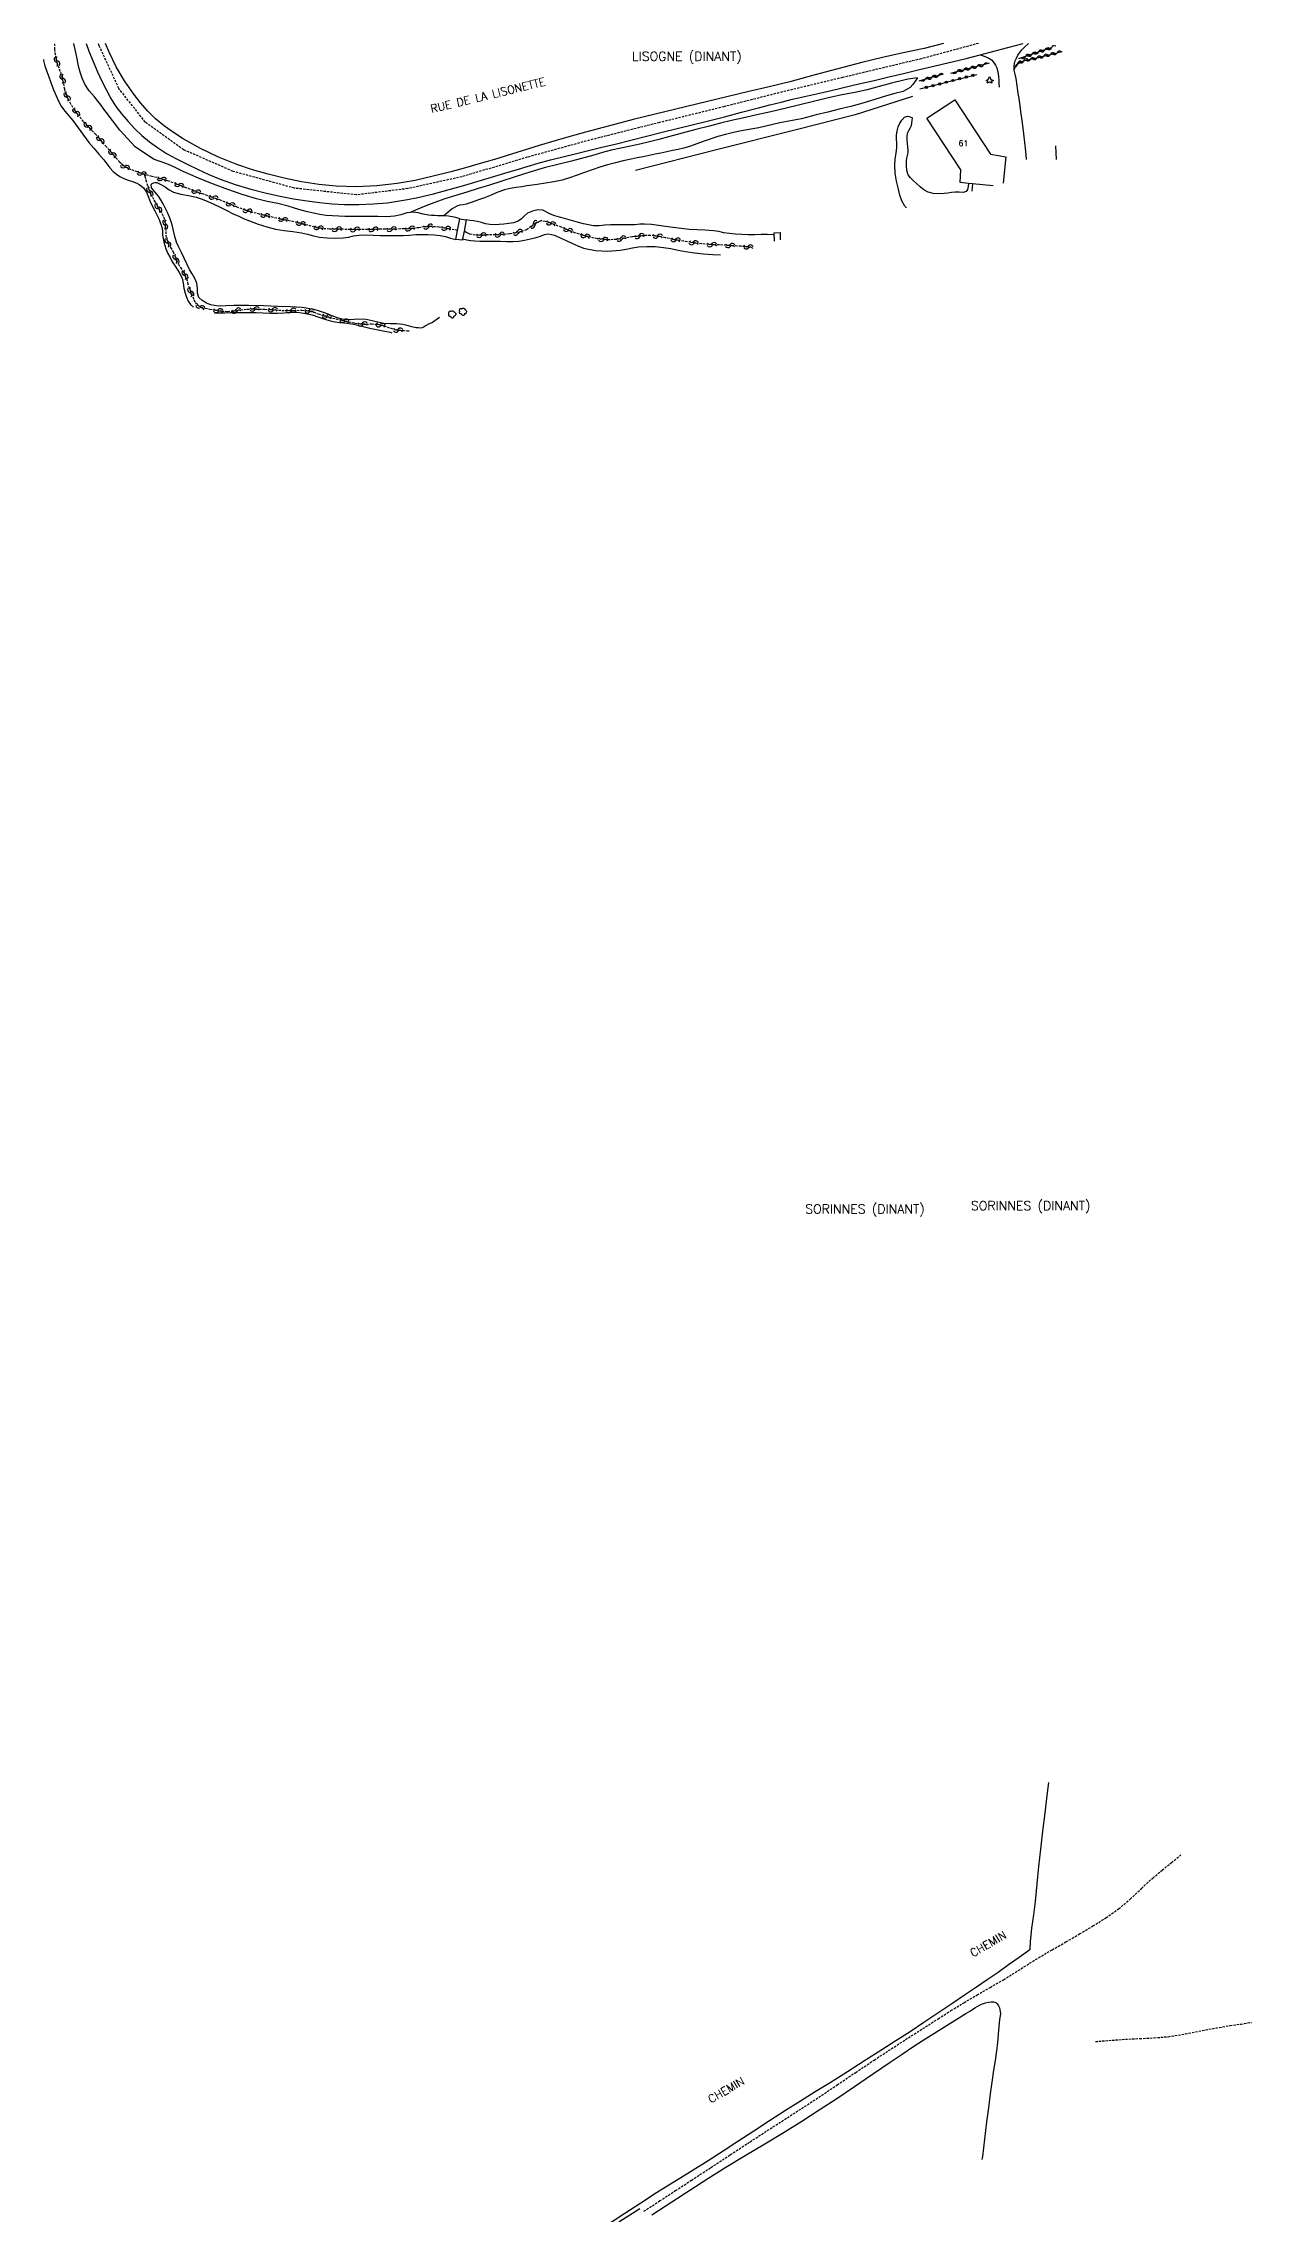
# Model space of a CAD drawing. Header units: millimetres. Extents: x 192000 to 193000, y 106000 to 107000.
# Drawn here: x 192301.9 to 192566.2, y 106525.3 to 107000 of the extents above; entities that cross this region are included whole.
import ezdxf
from ezdxf.enums import TextEntityAlignment as Align

# ---------------------------------------------------------------- set-up
doc = ezdxf.new("R2010")
doc.units = ezdxf.units.MM
doc.linetypes.add('DASHED', pattern=[0.75, 0.5, -0.25])
doc.layers.get('0').update_dxf_attribs({"linetype": 'CONTINUOUS'})
for name, color, linetype in [('W0001', 6, 'DASHED'), ('W0008', 7, 'CONTINUOUS'), ('W0017', 7, 'CONTINUOUS'), ('W0070', 7, 'DASHED'), ('W0071', 7, 'CONTINUOUS'), ('W0101', 7, 'CONTINUOUS'), ('W0120', 7, 'CONTINUOUS'), ('W0211', 2, 'CONTINUOUS'), ('W0214', 2, 'CONTINUOUS'), ('W0300', 7, 'CONTINUOUS'), ('W0303', 7, 'CONTINUOUS'), ('W0310', 3, 'CONTINUOUS'), ('W0323', 7, 'CONTINUOUS'), ('W0330', 7, 'CONTINUOUS'), ('W0501', 5, 'DASHED'), ('W0510', 5, 'CONTINUOUS'), ('W0980', 7, 'CONTINUOUS'), ('W0989', 7, 'CONTINUOUS'), ('W0991', 7, 'CONTINUOUS')]:
    doc.layers.add(name, color=color, linetype=linetype)
doc.styles.get("Standard").update_dxf_attribs({"font": 'romans.shx', "width": 0.85})

# ---------------------------------------------------------------- blocks, each defined once
blk = doc.blocks.new('T303')
for p, q in [((-0.77, 0), (-0.28, 0.21)), ((-0.28, -0.21), (-0.77, 0)), ((-0.28, 0.21), (0, 0.83)), ((0, 0.83), (0.28, 0.21)), ((0.28, 0.21), (0.83, 0)), ((0.83, 0), (0.28, -0.21)), ((-0.49, -0.63), (-0.28, -0.21)), ((0, -0.35), (-0.49, -0.63)), ((0.56, -0.63), (0, -0.35)), ((0.28, -0.21), (0.56, -0.63))]:
    blk.add_line(p, q)
blk = doc.blocks.new('T300')
for p, q in [((-0.8, 0.51), (-0.86, 0.34)), ((-0.86, 0.34), (-0.86, 0.17)), ((-0.86, 0.17), (-0.74, 0.06)), ((-0.69, 0.63), (-0.8, 0.51)), ((-0.8, -0.06), (-0.74, 0.06)), ((-0.74, 0.06), (-0.69, 0.11)), ((-0.57, 0.69), (-0.69, 0.63)), ((-0.46, 0.69), (-0.57, 0.69)), ((-0.29, 0.63), (-0.46, 0.69)), ((-0.29, 0.63), (-0.17, 0.74)), ((-0.23, 0.57), (-0.29, 0.63)), ((-0.17, 0.74), (-0.06, 0.8)), ((-0.06, 0.8), (0.06, 0.8)), ((0.06, 0.8), (0.23, 0.74)), ((0.23, 0.74), (0.34, 0.63)), ((0.34, 0.63), (0.4, 0.51)), ((0.46, 0.46), (0.34, 0.46)), ((0.4, 0.51), (0.4, 0.46)), ((0.57, 0.4), (0.46, 0.46)), ((0.57, 0.4), (0.69, 0.29)), ((0.69, 0.29), (0.74, 0.17)), ((0.74, 0.06), (0.69, -0.17)), ((0.74, 0.17), (0.74, 0.06)), ((-0.8, -0.17), (-0.8, -0.06)), ((-0.8, -0.23), (-0.8, -0.17)), ((-0.74, -0.34), (-0.8, -0.23)), ((-0.69, -0.4), (-0.74, -0.34)), ((-0.51, -0.46), (-0.69, -0.4)), ((-0.4, -0.46), (-0.51, -0.46)), ((-0.4, -0.46), (-0.34, -0.46)), ((-0.34, -0.46), (-0.34, -0.4)), ((-0.34, -0.51), (-0.34, -0.46)), ((-0.29, -0.63), (-0.34, -0.51)), ((-0.17, -0.74), (-0.29, -0.63)), ((-0.06, -0.8), (-0.17, -0.74)), ((0.06, -0.8), (-0.06, -0.8)), ((0.17, -0.74), (0.06, -0.8)), ((0.23, -0.69), (0.17, -0.74)), ((0.29, -0.46), (0.23, -0.46)), ((0.29, -0.63), (0.23, -0.69)), ((0.46, -0.4), (0.29, -0.46)), ((0.34, -0.51), (0.29, -0.63)), ((0.34, -0.51), (0.34, -0.46)), ((0.57, -0.34), (0.46, -0.4)), ((0.63, -0.29), (0.57, -0.34)), ((0.69, -0.17), (0.63, -0.29))]:
    blk.add_line(p, q)
blk = doc.blocks.new('t323o')
at = {"color": 0, "linetype": 'Continuous'}
for radius in [0.25, 0.15]:
    blk.add_circle((0, 0), radius, dxfattribs=at)
blk = doc.blocks.new('t310o')
at = {"color": 0, "linetype": 'Continuous'}
for centre, start, end in [((-0.5, 0.38), 216.8699, 323.1304), ((0.5, -0.37), 36.8699, 143.1303)]:
    blk.add_arc(centre, 0.625, start, end, dxfattribs=at)
blk = doc.blocks.new('t500o')
at = {"color": 0, "linetype": 'Continuous'}
for centre, start, end in [((-0.5, 0.625), 216.8699, 323.1301), ((0.5, -0.125), 36.8699, 143.1301), ((0.5, -0.625), 36.8699, 143.1301), ((-0.5, 0.125), 216.8699, 323.1301)]:
    blk.add_arc(centre, 0.625, start, end, dxfattribs=at)

msp = doc.modelspace()

# ---------------------------------------------------------------- linework, layer by layer
at = {"layer": 'W0001'}
msp.add_lwpolyline([(192506.45, 107000), (192493.94, 106996.63), (192476.75, 106992.54), (192462.82, 106989.2), (192450.78, 106986.15), (192436.67, 106982.68), (192421.39, 106978.84), (192407.76, 106975.1), (192393.48, 106970.84), (192381.64, 106968.24), (192370.4, 106966.86), (192356.85, 106968.33), (192343.4, 106972.01), (192332.59, 106976.74), (192324.2, 106982.79), (192318.42, 106990.15), (192314.14, 106999.44), (192313.94, 107000)], dxfattribs=at)
at = {"layer": 'W0008'}
for points in [[(192311.26, 107000), (192311.88, 106998.29), (192312.77, 106996.03), (192313.73, 106993.79), (192314.77, 106991.59), (192315.71, 106989.76), (192316.7, 106987.96), (192317.79, 106986.23), (192319.06, 106984.53), (192320.44, 106982.9), (192321.91, 106981.35), (192323.47, 106979.88), (192325.12, 106978.5), (192326.84, 106977.23), (192328.88, 106975.93), (192331.02, 106974.76), (192333.19, 106973.65), (192335.61, 106972.47), (192338.07, 106971.36), (192340.56, 106970.34), (192343.9, 106969.15), (192347.3, 106968.12), (192350.73, 106967.23), (192353.68, 106966.58), (192356.64, 106966.03), (192359.62, 106965.57), (192362.34, 106965.21), (192365.07, 106964.94), (192367.81, 106964.78), (192370.93, 106964.76), (192374.06, 106964.88), (192377.17, 106965.16), (192379.38, 106965.48), (192381.59, 106965.87), (192383.79, 106966.32), (192387.25, 106967.13), (192390.68, 106968.07), (192394.11, 106969), (192397.03, 106969.89), (192399.95, 106970.77), (192402.87, 106971.65), (192405.3, 106972.37), (192407.74, 106973.09), (192410.18, 106973.78), (192412.86, 106974.5), (192415.56, 106975.18), (192418.25, 106975.86), (192421.17, 106976.57), (192424.1, 106977.27), (192427.02, 106977.97), (192430.44, 106978.84), (192433.85, 106979.72), (192437.27, 106980.59), (192440.56, 106981.38), (192443.86, 106982.17), (192447.15, 106982.98), (192450.89, 106983.94), (192454.64, 106984.94), (192458.38, 106985.93), (192460.86, 106986.55), (192463.34, 106987.17), (192465.82, 106987.77), (192468.43, 106988.38), (192471.03, 106988.97), (192473.64, 106989.57), (192476.97, 106990.35), (192480.3, 106991.13), (192483.64, 106991.92), (192486.85, 106992.68), (192490.06, 106993.44), (192493.27, 106994.21)], [(192494.56, 106998.92), (192490.02, 106997.91), (192485.48, 106996.9), (192480.95, 106995.83), (192475.69, 106994.46), (192470.45, 106993.02), (192465.2, 106991.63), (192460.71, 106990.53), (192456.21, 106989.46), (192451.7, 106988.39), (192444.78, 106986.72), (192437.86, 106985.05), (192430.96, 106983.32), (192425.73, 106981.96), (192420.51, 106980.57), (192415.3, 106979.11), (192410.4, 106977.64), (192405.51, 106976.12), (192400.61, 106974.63), (192397.44, 106973.71), (192394.26, 106972.8), (192391.07, 106971.94), (192387.17, 106970.94), (192383.24, 106970.01), (192379.29, 106969.32), (192374.86, 106968.85), (192370.4, 106968.66), (192365.95, 106968.78), (192362.14, 106969.15), (192358.35, 106969.75), (192354.59, 106970.52), (192351.1, 106971.37), (192347.64, 106972.37), (192344.24, 106973.53), (192340.21, 106975.15), (192336.27, 106977.02), (192332.5, 106979.16), (192330.41, 106980.5), (192328.38, 106981.93), (192326.47, 106983.49), (192324.76, 106985.18), (192323.17, 106987), (192321.68, 106988.89), (192319.66, 106991.8), (192317.86, 106994.88), (192316.29, 106998.06), (192315.53, 107000)], [(192493.27, 106994.21), (192498.52, 106995.47), (192503.78, 106996.73), (192506.83, 106997.5), (192509.02, 106998.05), (192512.89, 106999.09), (192516.21, 107000)], [(192498.84, 107000), (192494.56, 106998.92)]]:
    msp.add_lwpolyline(points, dxfattribs=at)
at = {"layer": 'W0017'}
for points in [[(192506.83, 106997.5), (192507.7, 106997.19), (192508.57, 106996.88), (192509.31, 106996.43), (192509.78, 106995.9), (192510.16, 106995.27), (192510.46, 106994.62), (192510.64, 106994), (192510.74, 106993.36), (192510.83, 106992.72), (192510.89, 106991.97), (192510.93, 106991.22), (192510.96, 106990.46)], [(192516.99, 106974.59), (192516.8, 106976.46), (192516.61, 106978.34), (192516.39, 106980.2), (192516.09, 106982.64), (192515.75, 106985.08), (192515.41, 106987.51), (192515.18, 106989.13), (192514.95, 106990.74), (192514.7, 106992.35), (192514.5, 106993.24), (192514.29, 106994.12), (192514.24, 106994.99), (192514.35, 106995.6), (192514.52, 106996.2), (192514.76, 106996.78), (192515.1, 106997.41), (192515.52, 106998), (192515.98, 106998.57), (192516.59, 106999.23), (192517.25, 106999.84), (192517.41, 107000)]]:
    msp.add_lwpolyline(points, dxfattribs=at)
at = {"layer": 'W0070'}
for points in [[(192433.25, 106525.8), (192436.72, 106528.06), (192440.19, 106530.32), (192443.66, 106532.59), (192447.94, 106535.39), (192452.21, 106538.2), (192456.49, 106541), (192461.51, 106544.25), (192466.53, 106547.48), (192471.53, 106550.74), (192475.57, 106553.46), (192479.61, 106556.19), (192483.66, 106558.89), (192487.39, 106561.33), (192491.13, 106563.75), (192494.88, 106566.15), (192497.67, 106567.93), (192500.45, 106569.7), (192503.27, 106571.44), (192506.15, 106573.13), (192509.06, 106574.78), (192511.95, 106576.47), (192514.5, 106578.05), (192517.03, 106579.67), (192519.58, 106581.26), (192522.58, 106583.01), (192525.6, 106584.73), (192528.6, 106586.48), (192531.49, 106588.22), (192534.36, 106590), (192537.12, 106591.93), (192539.67, 106594.1), (192542.11, 106596.42), (192544.59, 106598.7), (192546.62, 106600.4), (192548.67, 106602.07), (192550.73, 106603.74)], [(192532.05, 106562.94), (192534.24, 106563.11), (192536.42, 106563.28), (192538.6, 106563.44), (192541.73, 106563.6), (192544.86, 106563.75), (192547.97, 106564), (192551.71, 106564.59), (192555.42, 106565.33), (192559.14, 106566.04), (192561.5, 106566.41), (192563.86, 106566.77), (192566.22, 106567.13)]]:
    msp.add_lwpolyline(points, dxfattribs=at)
at = {"layer": 'W0071'}
msp.add_lwpolyline([(192432.41, 106526.32), (192427.81, 106523.46)], dxfattribs=at)
at = {"layer": 'W0101'}
for points in [[(192502.44, 106969.55), (192502.63, 106972.35), (192495.16, 106983.67), (192501.32, 106987.69), (192509.09, 106975.77), (192512.46, 106975.2), (192511.89, 106969.41)], [(192509.69, 106968.85), (192505.16, 106969.29), (192504.3, 106969.37), (192502.44, 106969.55)]]:
    msp.add_lwpolyline(points, dxfattribs=at)
at = {"layer": 'W0120'}
msp.add_lwpolyline([(192392.13, 106957.08), (192392.53, 106959.1), (192393.03, 106961.63), (192394.39, 106961.4), (192393.93, 106958.93), (192393.61, 106957.23), (192393.56, 106956.99)], close=True, dxfattribs=at)
for points in [[(192461.78, 106958.55), (192463.11, 106958.62), (192463.09, 106957.04)], [(192461.82, 106956.72), (192461.78, 106958.55)]]:
    msp.add_lwpolyline(points, dxfattribs=at)
at = {"layer": 'W0211'}
for points in [[(192493.14, 106992.48), (192492.13, 106992.31), (192491.12, 106992.15), (192490.11, 106991.96), (192487.43, 106991.33), (192484.77, 106990.58), (192482.11, 106989.87), (192479.4, 106989.28), (192476.68, 106988.73), (192473.98, 106988.15), (192470.68, 106987.37), (192467.4, 106986.55), (192464.11, 106985.75), (192461.04, 106985.05), (192457.96, 106984.36), (192454.88, 106983.67), (192452.45, 106983.1), (192450.03, 106982.52), (192447.61, 106981.93), (192444.61, 106981.15), (192441.63, 106980.35), (192438.64, 106979.55), (192436.57, 106979.01), (192434.5, 106978.47), (192432.42, 106977.96), (192430.32, 106977.51), (192428.21, 106977.1), (192426.12, 106976.63), (192424.22, 106976.12), (192422.34, 106975.57), (192420.46, 106975.04), (192417.46, 106974.27), (192414.46, 106973.54), (192411.47, 106972.76), (192408.3, 106971.8), (192405.14, 106970.78), (192401.98, 106969.77), (192399.51, 106969), (192397.05, 106968.24), (192394.58, 106967.47), (192392.15, 106966.73), (192389.72, 106965.99), (192387.31, 106965.16), (192385.58, 106964.47), (192383.86, 106963.74), (192382.14, 106963.01)], [(192504.3, 106969.37), (192504.18, 106968.72), (192504.06, 106968.07), (192503.8, 106967.59), (192503.14, 106967.37), (192502.26, 106967.43), (192501.39, 106967.47), (192500.57, 106967.37), (192499.76, 106967.25), (192498.95, 106967.17), (192497.76, 106967.13), (192496.56, 106967.19), (192495.44, 106967.46), (192494.54, 106967.95), (192493.71, 106968.62), (192492.92, 106969.33), (192492.24, 106969.93), (192491.6, 106970.57), (192491.11, 106971.27), (192490.8, 106972.22), (192490.69, 106973.26), (192490.72, 106974.3), (192490.82, 106974.88), (192490.96, 106975.46), (192491.06, 106976.05), (192491.06, 106976.72), (192491, 106977.4), (192490.96, 106978.08), (192490.9, 106978.86), (192490.86, 106979.65), (192490.95, 106980.4), (192491.2, 106980.94), (192491.53, 106981.47), (192491.79, 106982.02), (192491.91, 106982.57), (192491.98, 106983.15), (192492.04, 106983.73)]]:
    msp.add_lwpolyline(points, dxfattribs=at)
at = {"layer": 'W0214'}
for points in [[(192493.14, 106992.48), (192492.63, 106991.75), (192492.13, 106991.02), (192491.56, 106990.38), (192490.02, 106989.5), (192488.2, 106989.01), (192486.38, 106988.54), (192483.78, 106987.72), (192481.17, 106986.95), (192478.55, 106986.22), (192476.03, 106985.59), (192473.49, 106984.99), (192470.96, 106984.38), (192469.89, 106984.09), (192468.82, 106983.79), (192467.74, 106983.52), (192466.18, 106983.2), (192464.61, 106982.93), (192463.05, 106982.63), (192461.5, 106982.26), (192459.95, 106981.88), (192458.4, 106981.52), (192457.14, 106981.29), (192455.87, 106981.08), (192454.61, 106980.84), (192452.88, 106980.49), (192451.16, 106980.11), (192449.46, 106979.65), (192448.39, 106979.29), (192447.33, 106978.91), (192446.26, 106978.52), (192444.86, 106978.01), (192443.45, 106977.51), (192442.03, 106977.07), (192440.79, 106976.78), (192439.54, 106976.54), (192438.28, 106976.29), (192437, 106976.02), (192435.72, 106975.74), (192434.44, 106975.47), (192433.11, 106975.21), (192431.79, 106974.95), (192430.46, 106974.68), (192428.74, 106974.29), (192427.04, 106973.87), (192425.34, 106973.41), (192423.65, 106972.9), (192421.96, 106972.35), (192420.28, 106971.79), (192418.65, 106971.2), (192417.02, 106970.59), (192415.37, 106970.08), (192413.57, 106969.7), (192411.74, 106969.42), (192409.92, 106969.15), (192408.8, 106968.99), (192407.69, 106968.83), (192406.58, 106968.66), (192405.3, 106968.46), (192404.01, 106968.24), (192402.75, 106967.95), (192401.29, 106967.44), (192399.85, 106966.84), (192398.41, 106966.25), (192397.08, 106965.75), (192395.74, 106965.26), (192394.38, 106964.85), (192393.71, 106964.72), (192393.03, 106964.61), (192392.38, 106964.43), (192391.36, 106963.84), (192390.43, 106963.05), (192389.5, 106962.26)], [(192490.72, 106964.04), (192490.37, 106964.42), (192489.73, 106965.55), (192489.3, 106966.84), (192488.95, 106968.15), (192488.54, 106969.88), (192488.27, 106971.65), (192488.18, 106973.43), (192488.28, 106974.7), (192488.48, 106975.97), (192488.61, 106977.24), (192488.59, 106978.15), (192488.54, 106979.05), (192488.57, 106979.95), (192488.7, 106980.85), (192488.9, 106981.74), (192489.26, 106982.54), (192489.73, 106983.22), (192490.3, 106983.83), (192490.95, 106984.1), (192491.3, 106984.04), (192491.67, 106983.88), (192492.04, 106983.73)], [(192505.16, 106969.29), (192505.08, 106968.51), (192505.01, 106967.74), (192504.99, 106967.66)]]:
    msp.add_lwpolyline(points, dxfattribs=at)
at = {"layer": 'W0300'}
for points in [[(192492, 106988.36), (192479.46, 106984.41), (192466.57, 106981.06), (192449.16, 106976.7), (192431.45, 106972.23)], [(192523.33, 106977.6), (192523.43, 106974.57)]]:
    msp.add_lwpolyline(points, dxfattribs=at)
at = {"layer": 'W0310'}
for points in [[(192514.3, 106994.23), (192514.39, 106994.53), (192514.49, 106994.83), (192514.62, 106995.1), (192514.93, 106995.44), (192515.32, 106995.71), (192515.73, 106995.94), (192516.4, 106996.21), (192517.12, 106996.37), (192517.85, 106996.52), (192519, 106996.8), (192520.16, 106997.06), (192521.31, 106997.33), (192522.45, 106997.62), (192523.6, 106997.91), (192524.74, 106998.2)], [(192515.33, 106996.67), (192522.46, 106999.07)], [(192498.78, 106993.3), (192493.39, 106991.77)], [(192508.82, 106995.65), (192500.33, 106993.45)]]:
    msp.add_lwpolyline(points, dxfattribs=at)
at = {"layer": 'W0323'}
msp.add_lwpolyline([(192493.63, 106990.03), (192506.11, 106993.23)], dxfattribs=at)
at = {"layer": 'W0330'}
for points in [[(192521.79, 106619.61), (192521.44, 106616.79), (192520.95, 106612.87), (192520.47, 106608.95), (192520.02, 106605.02), (192519.63, 106601.21), (192519.27, 106597.4), (192518.87, 106593.59), (192518.49, 106590.65), (192518.09, 106587.71), (192517.79, 106584.77), (192517.69, 106583.21), (192517.68, 106582.99), (192515.38, 106581.33), (192513.07, 106579.68), (192510.75, 106578.04), (192508.39, 106576.41), (192506.02, 106574.8), (192503.64, 106573.19), (192500.62, 106571.15), (192497.59, 106569.11), (192494.55, 106567.09), (192491.49, 106565.09), (192488.42, 106563.11), (192485.34, 106561.13), (192481.57, 106558.72), (192477.8, 106556.31), (192474.01, 106553.92), (192470.76, 106551.9), (192467.5, 106549.9), (192464.26, 106547.88), (192460.78, 106545.62), (192457.32, 106543.33), (192453.86, 106541.06), (192450.59, 106538.95), (192447.32, 106536.85), (192444.03, 106534.77), (192441.37, 106533.12), (192438.71, 106531.49), (192436.06, 106529.83), (192432.59, 106527.59), (192429.14, 106525.32), (192425.68, 106523.06)], [(192435.01, 106525.06), (192439.42, 106527.87), (192443.35, 106530.41), (192447.27, 106532.95), (192451.22, 106535.45), (192455.45, 106538.02), (192459.71, 106540.54), (192463.94, 106543.1), (192467.8, 106545.53), (192471.64, 106547.99), (192475.46, 106550.49), (192479.37, 106553.13), (192483.25, 106555.8), (192487.15, 106558.45), (192489.74, 106560.18), (192492.35, 106561.89), (192494.96, 106563.59), (192497.87, 106565.43), (192500.8, 106567.25), (192503.73, 106569.07), (192504.71, 106569.69), (192505.7, 106570.32), (192506.72, 106570.86), (192507.36, 106571.16), (192508.02, 106571.42), (192508.69, 106571.58), (192509.23, 106571.64), (192509.77, 106571.64), (192510.24, 106571.5), (192510.57, 106571.19), (192510.83, 106570.76), (192511.04, 106570.31), (192511.26, 106569.04), (192511.09, 106567.65), (192510.89, 106566.27), (192510.77, 106564.47), (192510.62, 106562.66), (192510.43, 106560.87), (192510.13, 106558.76), (192509.78, 106556.66), (192509.45, 106554.56), (192509.03, 106551.5), (192508.64, 106548.45), (192508.25, 106545.39), (192507.79, 106541.59), (192507.33, 106537.79), (192507.23, 106537.1)]]:
    msp.add_lwpolyline(points, dxfattribs=at)
at = {"layer": 'W0501'}
for points in [[(192323.96, 106971.37), (192322.45, 106971.9), (192320.95, 106972.42), (192319.58, 106973.15), (192318.61, 106974.02), (192317.73, 106975.04), (192316.87, 106976.07), (192315.71, 106977.39), (192314.56, 106978.73), (192313.4, 106980.05), (192312.49, 106981), (192311.57, 106981.94), (192310.7, 106982.92), (192309.23, 106984.75), (192307.9, 106986.69), (192306.9, 106988.76), (192306.58, 106989.96), (192306.35, 106991.2), (192306.09, 106992.43), (192305.61, 106993.88), (192305.09, 106995.32), (192304.66, 106996.77), (192304.43, 106998.69), (192304.39, 107000)], [(192392.53, 106959.1), (192390.48, 106959.46), (192388.44, 106959.82), (192386.39, 106959.96), (192385.22, 106959.86), (192384.04, 106959.69), (192382.87, 106959.54), (192380.83, 106959.43), (192378.79, 106959.38), (192376.75, 106959.36), (192375.45, 106959.34), (192374.15, 106959.33), (192372.85, 106959.32), (192370.96, 106959.31), (192369.08, 106959.31), (192367.19, 106959.34), (192365.84, 106959.35), (192364.48, 106959.38), (192363.14, 106959.48), (192361.23, 106959.83), (192359.34, 106960.33), (192357.45, 106960.82), (192355.21, 106961.3), (192352.98, 106961.76), (192350.76, 106962.27), (192349.2, 106962.65), (192347.65, 106963.06), (192346.11, 106963.52), (192344.22, 106964.22), (192342.35, 106965), (192340.48, 106965.76), (192338.58, 106966.44), (192336.68, 106967.1), (192334.78, 106967.77), (192332.91, 106968.51), (192331.04, 106969.25), (192329.15, 106969.93), (192327.43, 106970.45), (192325.7, 106970.91), (192323.96, 106971.37)], [(192323.96, 106971.37), (192324.09, 106970.94), (192324.35, 106970.11), (192324.73, 106968.84), (192325.18, 106967.61), (192325.75, 106966.4), (192326.39, 106965.21), (192327.05, 106964.04), (192327.47, 106963.35), (192327.89, 106962.67), (192328.23, 106961.96), (192328.44, 106961.19), (192328.57, 106960.38), (192328.66, 106959.57), (192328.7, 106958.82), (192328.71, 106958.07), (192328.8, 106957.33), (192329.19, 106956.33), (192329.74, 106955.37), (192330.28, 106954.41), (192330.66, 106953.51), (192331.03, 106952.6), (192331.44, 106951.71), (192331.91, 106950.96), (192332.42, 106950.22), (192332.86, 106949.46), (192333.2, 106948.56), (192333.46, 106947.64), (192333.74, 106946.71), (192334.01, 106946), (192334.28, 106945.28), (192334.58, 106944.58), (192334.83, 106943.96), (192335.11, 106943.34), (192335.47, 106942.83), (192336.29, 106942.34), (192337.31, 106942.09), (192338.35, 106941.89), (192339.63, 106941.62), (192340.93, 106941.44), (192342.23, 106941.37), (192343.66, 106941.48), (192345.09, 106941.72), (192346.52, 106941.89), (192347.8, 106941.92), (192349.09, 106941.89), (192350.38, 106941.84), (192351.86, 106941.76), (192353.35, 106941.65), (192354.83, 106941.56), (192356.64, 106941.59), (192358.45, 106941.64), (192360.22, 106941.46), (192361.13, 106941.19), (192362.04, 106940.85), (192362.95, 106940.53), (192364.43, 106940.1), (192365.94, 106939.72), (192367.45, 106939.38), (192368.75, 106939.09), (192370.05, 106938.83), (192371.37, 106938.64), (192372.56, 106938.61), (192373.76, 106938.64), (192374.95, 106938.59), (192376.44, 106938.21), (192377.91, 106937.69), (192379.4, 106937.29), (192380.44, 106937.2), (192381.49, 106937.16), (192381.92, 106937.12)], [(192456.67, 106955.41), (192456.12, 106955.48), (192454.52, 106955.62), (192452.91, 106955.74), (192451.31, 106955.84), (192449.76, 106955.92), (192448.21, 106955.99), (192446.66, 106956.09), (192444.31, 106956.37), (192441.96, 106956.75), (192439.62, 106957.14), (192437.97, 106957.48), (192436.32, 106957.83), (192434.66, 106958.01), (192433.34, 106957.97), (192432.02, 106957.82), (192430.7, 106957.66), (192429, 106957.41), (192427.3, 106957.13), (192425.61, 106957), (192423.11, 106957.26), (192420.62, 106957.85), (192418.18, 106958.6), (192416.71, 106959.15), (192415.25, 106959.77), (192413.78, 106960.32), (192412.74, 106960.72), (192411.7, 106961.08), (192410.7, 106961.18), (192409.65, 106960.73), (192408.65, 106959.92), (192407.6, 106959.24), (192406.42, 106958.84), (192405.19, 106958.57), (192403.95, 106958.36), (192402.37, 106958.2), (192400.77, 106958.14), (192399.16, 106958.13), (192397.81, 106958.06), (192396.45, 106958.03), (192395.17, 106958.28), (192394.75, 106958.47), (192394.34, 106958.7), (192393.93, 106958.93)]]:
    msp.add_lwpolyline(points, dxfattribs=at)
at = {"layer": 'W0510'}
for points in [[(192393.03, 106961.63), (192392.59, 106961.77), (192392.15, 106961.91), (192391.71, 106962.02), (192390.53, 106962.21), (192389.5, 106962.26), (192389.33, 106962.27), (192388.13, 106962.32), (192387.47, 106962.36), (192386.81, 106962.39), (192386.15, 106962.45), (192385.02, 106962.67), (192383.89, 106962.96), (192382.76, 106963.1), (192382.14, 106963.01), (192381.43, 106962.91), (192380.1, 106962.53), (192378.75, 106962.22), (192376.94, 106962.1), (192375.11, 106962.12), (192373.28, 106962.15), (192371.48, 106962.13), (192369.69, 106962.12), (192367.89, 106962.15), (192366.51, 106962.2), (192365.14, 106962.26), (192363.77, 106962.38), (192362.39, 106962.58), (192361.03, 106962.84), (192359.67, 106963.14), (192358.27, 106963.54), (192356.88, 106963.99), (192355.49, 106964.41), (192353.18, 106964.96), (192350.84, 106965.44), (192348.53, 106965.99), (192345.37, 106966.96), (192342.25, 106968.05), (192339.16, 106969.22), (192337.48, 106969.87), (192335.81, 106970.54), (192334.15, 106971.24), (192332.52, 106972.01), (192330.9, 106972.81), (192329.25, 106973.54), (192328.15, 106973.92), (192327.05, 106974.28), (192325.98, 106974.69), (192322, 106977.35), (192318.63, 106980.99), (192315.62, 106984.94), (192315.14, 106985.6), (192314.67, 106986.27), (192314.19, 106986.94), (192313.08, 106988.31), (192311.93, 106989.65), (192310.98, 106991.1), (192310.4, 106992.36), (192309.94, 106993.7), (192309.58, 106995.05), (192309.42, 106995.82), (192309.3, 106996.6), (192309.17, 106997.38), (192308.87, 106998.64), (192308.54, 106999.89), (192308.51, 107000)], [(192301.92, 106996.5), (192301.92, 106996.43), (192301.93, 106996.36), (192301.94, 106996.29), (192302.23, 106995.06), (192302.68, 106993.86), (192303.14, 106992.67), (192303.48, 106991.67), (192303.82, 106990.67), (192304.2, 106989.69), (192304.68, 106988.53), (192305.21, 106987.38), (192305.81, 106986.28), (192306.6, 106985.19), (192307.48, 106984.16), (192308.35, 106983.13), (192309.52, 106981.54), (192310.66, 106979.93), (192311.85, 106978.35), (192312.92, 106977.05), (192314.03, 106975.78), (192315.13, 106974.5), (192315.78, 106973.63), (192316.42, 106972.76), (192317.15, 106971.98), (192317.88, 106971.4), (192318.67, 106970.88), (192319.5, 106970.43), (192320.44, 106970.07), (192321.42, 106969.79), (192322.35, 106969.41), (192322.85, 106969.11), (192323.34, 106968.77), (192323.78, 106968.4), (192324.44, 106967.45), (192324.9, 106966.34), (192325.35, 106965.22), (192326.31, 106963.37), (192327.24, 106961.5), (192327.86, 106959.55), (192327.95, 106958.82), (192328, 106958.09), (192328.08, 106957.35), (192328.24, 106956.57), (192328.45, 106955.79), (192328.7, 106955.03), (192329.11, 106954.07), (192329.61, 106953.14), (192330.11, 106952.22), (192330.86, 106951.03), (192331.62, 106949.86), (192332.24, 106948.62), (192332.49, 106947.56), (192332.65, 106946.45), (192332.9, 106945.38), (192333.21, 106944.5), (192333.58, 106943.65), (192334.08, 106942.91), (192334.74, 106942.32)], [(192388.58, 106940.07), (192388.07, 106939.68), (192387.55, 106939.29), (192387, 106938.95), (192386.71, 106938.83), (192386.42, 106938.72), (192386.13, 106938.6), (192385.68, 106938.3), (192385.24, 106937.97), (192384.78, 106937.75), (192384.35, 106937.71), (192383.91, 106937.76), (192383.46, 106937.82), (192382.48, 106938.02), (192381.51, 106938.32), (192380.53, 106938.55), (192379.15, 106938.66), (192377.76, 106938.67), (192376.38, 106938.76), (192375.1, 106939.02), (192373.82, 106939.35), (192372.54, 106939.6), (192370.78, 106939.65), (192369, 106939.57), (192367.26, 106939.7), (192366.23, 106939.99), (192365.21, 106940.37), (192364.2, 106940.75), (192363.16, 106941.12), (192362.13, 106941.5), (192361.08, 106941.82), (192358.53, 106942.25), (192355.92, 106942.38), (192353.3, 106942.47), (192350.06, 106942.59), (192346.81, 106942.64), (192343.56, 106942.68), (192341.85, 106942.6), (192340.14, 106942.51), (192338.53, 106942.78), (192337.56, 106943.2), (192336.63, 106943.74), (192335.93, 106944.44), (192335.64, 106945.38), (192335.61, 106946.49), (192335.46, 106947.55), (192335.02, 106948.58), (192334.47, 106949.57), (192333.91, 106950.57), (192333.3, 106951.79), (192332.7, 106953.02), (192332.1, 106954.25), (192331.73, 106954.99), (192331.36, 106955.73), (192331.02, 106956.49), (192330.65, 106957.76), (192330.38, 106959.07), (192330.05, 106960.35), (192329.62, 106961.61), (192329.13, 106962.86), (192328.58, 106964.06), (192328.11, 106964.92), (192327.6, 106965.76), (192327.08, 106966.6), (192326.32, 106967.51), (192325.54, 106968.43), (192325.49, 106969.15), (192325.71, 106969.32), (192325.99, 106969.47), (192326.27, 106969.57), (192326.71, 106969.54), (192327.16, 106969.36), (192327.61, 106969.16), (192328.54, 106968.64), (192329.43, 106968), (192330.35, 106967.45), (192331.96, 106966.99), (192333.67, 106966.74), (192335.34, 106966.4), (192336.64, 106965.93), (192337.91, 106965.4), (192339.17, 106964.84), (192340.61, 106964.15), (192342.03, 106963.42), (192343.46, 106962.72), (192344.64, 106962.18), (192345.83, 106961.65), (192347.03, 106961.16), (192348.9, 106960.47), (192350.8, 106959.87), (192352.72, 106959.38), (192354.59, 106959.07), (192356.49, 106958.88), (192358.37, 106958.6), (192359.68, 106958.28), (192360.97, 106957.93), (192362.28, 106957.65), (192364, 106957.44), (192365.75, 106957.37), (192367.48, 106957.44), (192368.63, 106957.62), (192369.77, 106957.88), (192370.93, 106958.07), (192372.48, 106958.12), (192374.04, 106958.05), (192375.61, 106958), (192377.28, 106957.98), (192378.95, 106957.97), (192380.63, 106957.99), (192382.01, 106958.07), (192383.39, 106958.18), (192384.76, 106958.23), (192386.08, 106958.22), (192387.4, 106958.16), (192388.7, 106958.01), (192389.85, 106957.75), (192390.99, 106957.42), (192392.13, 106957.08)], [(192461.73, 106958.15), (192460.31, 106958.23), (192458.91, 106958.21), (192457.51, 106958.16), (192456.1, 106958.15), (192454.72, 106958.19), (192453.35, 106958.27), (192451.98, 106958.4), (192450.8, 106958.59), (192449.64, 106958.83), (192448.47, 106959.02), (192446.7, 106959.16), (192444.92, 106959.22), (192443.15, 106959.31), (192441.42, 106959.5), (192439.7, 106959.72), (192437.98, 106959.94), (192436.45, 106960.15), (192434.93, 106960.36), (192433.4, 106960.46), (192432.39, 106960.43), (192431.37, 106960.35), (192430.36, 106960.29), (192428.9, 106960.29), (192427.45, 106960.32), (192425.99, 106960.33), (192424.74, 106960.24), (192423.48, 106960.12), (192422.24, 106960.12), (192421.14, 106960.28), (192420.04, 106960.53), (192418.95, 106960.81), (192417.92, 106961.09), (192416.9, 106961.4), (192415.88, 106961.72), (192414.85, 106961.99), (192413.82, 106962.26), (192412.82, 106962.62), (192412.28, 106962.93), (192411.75, 106963.25), (192411.2, 106963.49), (192410.08, 106963.56), (192408.91, 106963.3), (192407.84, 106962.84), (192407.13, 106962.3), (192406.48, 106961.65), (192405.78, 106961.11), (192404.78, 106960.76), (192403.7, 106960.58), (192402.61, 106960.46), (192401.6, 106960.36), (192400.58, 106960.32), (192399.57, 106960.37), (192398.64, 106960.55), (192397.72, 106960.8), (192396.79, 106961.03), (192395.99, 106961.17), (192395.19, 106961.28), (192394.39, 106961.4)], [(192393.61, 106957.23), (192394.51, 106957.07), (192395.41, 106956.92), (192396.32, 106956.8), (192397.36, 106956.75), (192398.41, 106956.75), (192399.46, 106956.75), (192400.27, 106956.73), (192401.09, 106956.72), (192401.9, 106956.71), (192403.24, 106956.69), (192404.57, 106956.67), (192405.9, 106956.74), (192407.18, 106956.96), (192408.46, 106957.26), (192409.73, 106957.58), (192410.63, 106957.87), (192411.52, 106958.17), (192412.4, 106958.32), (192413.7, 106958.08), (192414.99, 106957.5), (192416.26, 106956.89), (192417.53, 106956.32), (192418.8, 106955.72), (192420.08, 106955.22), (192422.69, 106954.7), (192425.39, 106954.58), (192428.07, 106954.75), (192429.42, 106954.98), (192430.77, 106955.29), (192432.13, 106955.52), (192433.93, 106955.61), (192435.75, 106955.54), (192437.56, 106955.38), (192439.16, 106955.13), (192440.75, 106954.8), (192442.35, 106954.5), (192444.35, 106954.21), (192446.35, 106953.96), (192448.36, 106953.79), (192450.07, 106953.74)], [(192339.33, 106941.08), (192340.3, 106941.06), (192341.58, 106941.09), (192342.86, 106941.12), (192343.87, 106941.14), (192344.88, 106941.16), (192345.88, 106941.17), (192346.73, 106941.16), (192347.59, 106941.14), (192348.44, 106941.12), (192350.01, 106941.06), (192351.58, 106941), (192353.16, 106940.98), (192354.56, 106941.06), (192355.97, 106941.18), (192357.36, 106941.18), (192358.48, 106941.05), (192359.59, 106940.85), (192360.69, 106940.6), (192362.2, 106940.14), (192363.69, 106939.6), (192365.2, 106939.16), (192366.73, 106938.93), (192368.27, 106938.79), (192369.8, 106938.58), (192370.97, 106938.31), (192372.14, 106937.99), (192373.3, 106937.7), (192374.78, 106937.4), (192376.27, 106937.13), (192377.74, 106936.84), (192378.17, 106936.72)]]:
    msp.add_lwpolyline(points, dxfattribs=at)

# ---------------------------------------------------------------- block references
at = {"layer": 'W0300', "rotation": 359.9999899820874}
for p in [(192391.37, 106940.72), (192393.73, 106941.28)]:
    msp.add_blockref('T300', p, dxfattribs=at)
at = {"layer": 'W0303', "rotation": 359.9999899820874}
msp.add_blockref('T303', (192508.89, 106991.9), dxfattribs=at)
at = {"layer": 'W0310'}
for p, rotation in [((192516.75, 106997.15), 18.55768920546868), ((192517.81, 106996.51), 11.90058968807619), ((192518.17, 106997.62), 18.55768920546868), ((192519.27, 106996.86), 12.8750015601025), ((192519.59, 106998.1), 18.55768920546868), ((192520.73, 106997.2), 13.168547285166), ((192521.01, 106998.58), 18.55768920546868), ((192522.19, 106997.55), 13.94192951274127), ((192522.44, 106999.06), 18.55768920546868), ((192523.65, 106997.92), 14.23657754484978), ((192494.84, 106992.18), 195.8442783716231), ((192496.28, 106992.59), 195.8442783716231), ((192497.72, 106993), 195.8442783716231), ((192501.78, 106993.83), 194.5072613539575), ((192503.24, 106994.2), 194.5072613539575), ((192504.69, 106994.58), 194.5072613539575), ((192506.14, 106994.96), 194.5072613539575), ((192507.59, 106995.33), 194.5072613539575), ((192515.02, 106995.5), 35.06115832376173), ((192516.35, 106996.19), 21.34493773487316)]:
    msp.add_blockref('t310o', p, dxfattribs=dict(at, rotation=rotation))
at = {"layer": 'W0323', "rotation": 14.36516027010605}
for p in [(192500.9, 106991.89), (192502.35, 106992.26), (192503.8, 106992.64), (192505.25, 106993.01), (192495.08, 106990.4), (192496.54, 106990.77), (192497.99, 106991.15), (192499.44, 106991.52)]:
    msp.add_blockref('t323o', p, dxfattribs=at)
at = {"layer": 'W0501'}
for p, rotation in [((192304.87, 106996.04), 106.1786836166476), ((192306.13, 106992.25), 102.0437651859777), ((192307.09, 106988.38), 115.6867255394968), ((192309.1, 106984.94), 124.4871982611054), ((192311.66, 106981.86), 134.291158851385), ((192314.38, 106978.94), 131.3878100518218), ((192317, 106975.91), 130.1559996248301), ((192319.77, 106973.05), 151.9144715363284), ((192323.46, 106971.54), 160.737036779397), ((192325.2, 106967.57), 295.1897581414651), ((192327.82, 106970.33), 163.3924827478889), ((192331.6, 106969.03), 158.1721112760478), ((192335.33, 106967.58), 160.4590230050503), ((192327.06, 106964.03), 301.5042667194908), ((192339.11, 106966.26), 160.2161062911283), ((192342.83, 106964.8), 157.2212465402223), ((192346.57, 106963.38), 163.3418845111185), ((192328.57, 106960.38), 276.4719772331405), ((192350.43, 106962.35), 166.0763728270306), ((192354.34, 106961.48), 168.29112631203), ((192358.24, 106960.61), 165.4802593209798), ((192362.13, 106959.66), 169.5869587926418), ((192366.1, 106959.35), 179.3652869009228), ((192370.1, 106959.31), 179.9696365795606), ((192374.1, 106959.33), 180.3087502496837), ((192378.1, 106959.37), 180.7298430639694), ((192382.1, 106959.5), 183.3169682082186), ((192386.08, 106959.93), 184.7717194834122), ((192390.04, 106959.54), 169.9616550840657), ((192405.7, 106958.68), 192.5485189935804), ((192409.25, 106960.4), 218.7575944463283), ((192412.96, 106960.64), 159.249505962336), ((192416.68, 106959.17), 157.0537702169529), ((192329.14, 106956.45), 291.1371690903757), ((192397.74, 106958.06), 181.2683340295828), ((192401.74, 106958.17), 182.0377542535206), ((192420.47, 106957.89), 162.8361881332168), ((192424.39, 106957.13), 174.2689934981594), ((192428.36, 106957.3), 189.3857893928499), ((192432.32, 106957.86), 186.2640132574843), ((192436.3, 106957.83), 173.633259605488), ((192440.23, 106957.04), 170.3709938583323), ((192444.17, 106956.39), 170.9621419790775), ((192448.15, 106955.99), 176.1539699102231), ((192452.15, 106955.79), 176.2570117044821), ((192456.13, 106955.48), 173.2762905427647), ((192330.91, 106952.88), 291.9640579313241), ((192332.88, 106949.4), 290.7877264359681), ((192334.15, 106945.61), 290.8977655000231), ((192336.25, 106942.37), 329.1906236742614), ((192340.16, 106941.55), 352.1288180628185), ((192344.14, 106941.56), 9.579398221175165), ((192348.12, 106941.91), 358.7546357336255), ((192352.11, 106941.74), 355.7636052008791), ((192356.11, 106941.58), 0.8238869422875813), ((192360.1, 106941.47), 354.090541942812), ((192363.9, 106940.25), 343.9529438444937), ((192367.79, 106939.3), 347.4758554132903), ((192371.72, 106938.63), 358.5102609977369), ((192375.7, 106938.4), 346.0450527122264), ((192379.53, 106937.28), 354.8254792838367)]:
    msp.add_blockref('t500o', p, dxfattribs=dict(at, rotation=rotation))

# ---------------------------------------------------------------- texts
at = {"layer": 'W0980'}
for s, p in [('LISOGNE (DINANT)', (192442.67, 106997.03)), ('SORINNES (DINANT)', (192481.64, 106744.91)), ('SORINNES (DINANT)', (192517.89, 106745.64))]:
    msp.add_text(s, height=2, dxfattribs=at).set_placement(p, align=Align.MIDDLE)
at = {"layer": 'W0989'}
for s, rotation, p in [('RUE DE LA LISONETTE', 13.6242, (192386.83, 106984.78)), ('CHEMIN', 30.2802, (192505.28, 106581.33)), ('CHEMIN', 30.2802, (192447.95, 106549.38))]:
    msp.add_text(s, height=1.75, rotation=rotation, dxfattribs=at).set_placement(p)
at = {"layer": 'W0991'}
msp.add_text('61', height=1.25, dxfattribs=at).set_placement((192503.16, 106978.16), align=Align.MIDDLE_CENTER)

doc.saveas('drawing.dxf')
